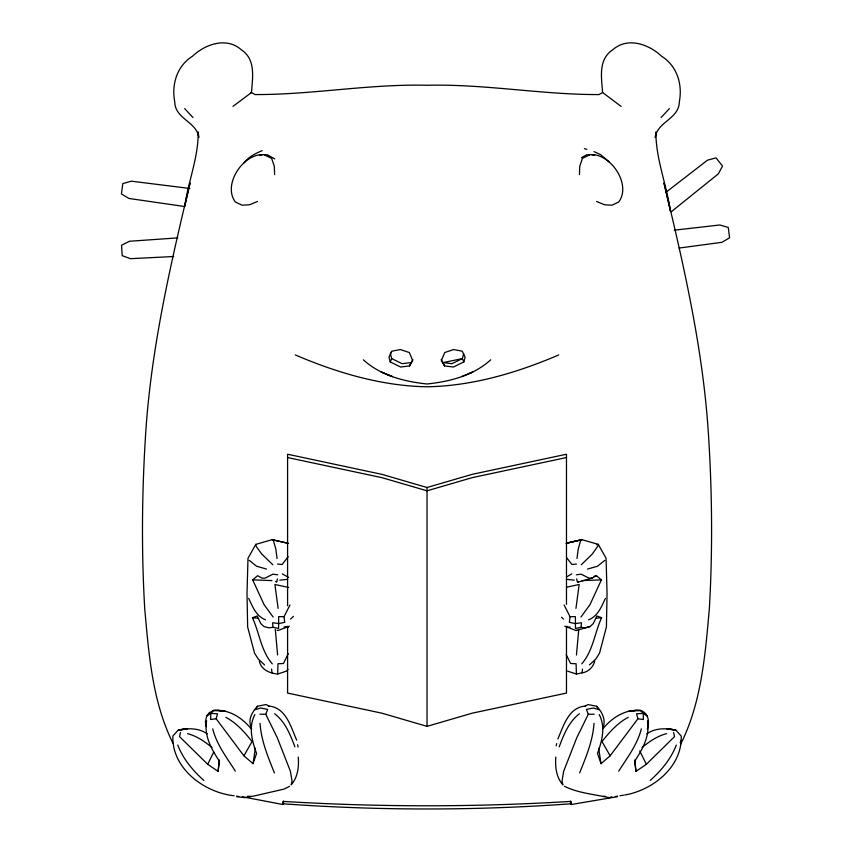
<?xml version="1.0" encoding="UTF-8"?>
<svg xmlns="http://www.w3.org/2000/svg" width="851" height="851" viewBox="0 0 851 851"><rect width="100%" height="100%" fill="white"/><g stroke="black" fill="none" stroke-linecap="round" stroke-linejoin="round"><path stroke-width="1.28" d="M566.479 604.423L566.479 454.232L472.199 474.337L427.032 487.506L427.032 726.35L472.199 713.181L566.479 693.076L566.479 626.251M617.432 796.696L571.415 804.472L570.564 803.812L570.564 801.153M555.809 757.028C555.033 766.804 556.203 777.24 562.905 784.909L562.022 781.165L563.66 771.261L576.755 737.785L588.275 714.319L586.445 709.426L593.264 708.011L598.934 709.67L596.562 706.245L588.03 704.543L585.201 706.075M579.457 174.636L579.733 166.296L582.424 158.403L589.945 154.691C610.465 152.808 631.825 184.539 618.73 201.974L612.018 205.187L604.582 204.783L596.562 201.496M576.446 654.993L578.776 629.293M206.623 720.861C203.836 735.732 211.569 749.284 219.398 761.23L218.079 771.368L207.708 764.315L179.54 736.604L180.497 732.466M259.332 661.089C261.023 669.716 269.767 673.322 277.649 674.035L277.979 663.748L283.468 663.503L288.276 653.579M575.957 608.38L579.159 584.477L566.66 587.211M218.079 771.368L219.271 759.996M184.773 205.974C188.316 181.252 198.538 157.031 198.166 131.948L198.751 137.543C197.262 122.097 174.891 118.778 174.774 102.046C171.37 84.589 176.838 66.006 192.528 56.187C205.346 44.156 226.419 36.667 241.237 49.709C256.151 59.485 252.502 77.696 251.47 92.504L254.992 94.567C312.349 94.769 369.472 83.823 427.032 85.27C484.591 83.823 541.715 94.769 599.072 94.567L602.593 92.504C601.561 77.696 597.902 59.485 612.826 49.709C627.644 36.667 648.717 44.156 661.535 56.187C677.226 66.006 682.693 84.589 679.289 102.046C679.172 118.778 656.802 122.097 655.313 137.543L655.898 131.948C655.727 158.722 666.663 184.561 670.343 210.984L663.982 182.922C683.651 264.884 702.703 347.548 708.287 431.893C712.149 490.782 712.766 549.895 709.33 608.816C705.224 654.749 701.575 702.469 680.609 744.348M570.042 616.677L575.404 616.635L575.457 628.41L581.01 627.347L581.51 622.719L575.223 623.592L569.351 622.326L570.042 616.677L564.085 604.987M594.009 723.382C592.881 740.7 586.041 757.018 579.637 772.931M567.66 671.162L576.414 674.035L582.063 672.833L582.488 669.088M576.989 558.533L578.233 548.991L580.52 540.981M603.316 726.86C605.88 719.031 601.87 711.766 596.562 706.245M206.314 726.69L205.421 721.85L206.633 716.191L210.825 713.383L217.516 713.787L216.143 718.755L243.918 755.805L253.013 763.677L255.396 748.242M647.303 729.105C649.856 722.308 648.558 712.723 640.558 710.489L635.474 710.319L633.357 711.053M277.383 578.882L276.883 581.552L276.32 582.244L275.671 581.361M556.203 745.87L556.682 743.583M184.88 205.878L190.081 182.922C170.413 264.884 151.361 347.548 145.776 431.893C141.915 490.782 141.298 549.895 144.734 608.816C148.84 654.313 152.34 701.607 172.934 743.168M463.646 353.814L462.37 358.601L463.827 361.93L453.423 367.015L444.594 365.93L441.361 360.579L444.743 352.516L453.743 349.538L462.242 351.197L465.103 357.143L463.827 361.93M594.732 661.089C593.317 667.067 588.254 672.109 582.063 672.833M242.312 796.749L282.638 804.472L283.106 801.397C378.865 807.237 475.198 807.237 570.957 801.397L571.415 804.472M641.356 728.86C637.346 744.668 627.272 757.645 618.709 771.166M253.013 763.677L256.576 753.475C252.077 741.03 248.215 727.031 254.874 714.532M298.254 757.028C299.031 766.804 297.861 777.24 291.159 784.909L292.042 781.165L290.404 771.261L277.309 737.785L265.789 714.319L267.618 709.426L260.8 708.011L255.13 709.67L257.502 706.245L266.033 704.543L268.863 706.075M680.183 742.625L681.013 740.487M559.213 746.774C563.777 734.626 568.776 721.903 579.414 713.744M557.884 738.913C563.543 725.86 568.628 707.107 585.648 706.032M564.724 626.187L576.063 630.527L590.094 626.517L593.232 623.645L596.891 615.986L601.614 617.72C594.583 632.984 593.147 650.643 581.776 663.854M390.237 361.93L388.96 357.143L391.822 351.197L400.321 349.538L409.32 352.516L412.703 360.579L409.469 365.93L400.64 367.015L390.237 361.93L391.694 358.601L390.418 353.814L391.566 351.442M409.469 365.93L412.863 359.399M289.978 604.987L284.021 616.677L284.713 622.326L278.83 623.592L272.554 622.719L273.054 627.347L278.607 628.41L278.66 616.635L284.021 616.677M676.311 745.04C670.96 758.986 661.238 770.58 650.228 780.441M593.955 576.297L596.423 575.691L601.391 579.861L589.998 604.625L580.967 617.028M207.708 764.315L213.761 751.976M605.38 598.381C601.412 606.731 597.955 616.177 588.52 619.847M288.489 543.332L272.15 539.672L255.8 544.363L256.236 546.416L261.704 553.98L272.82 564.766M243.918 755.805L252.045 741.583C244.673 732.158 236.567 723.052 225.866 717.329M255.8 544.363L248.003 558.235L247.003 593.615L247.652 626.974L254.545 653.174L258.31 659.11L264.608 664.939M257.502 706.245C252.726 711.51 248.269 718.138 250.588 725.573M576.68 578.882L577.18 581.552L577.733 582.244L578.393 581.361M599.189 714.532C605.848 727.031 601.987 741.03 597.487 753.475L601.051 763.677L610.146 755.805L637.92 718.755L636.548 713.787L643.239 713.383L647.43 716.191M288.138 556.767L282.138 564.468L277.532 564.064M206.633 716.191L209.186 712.766L213.505 710.489L218.59 710.319L220.707 711.053M669.397 108.62L661.11 117.544M288 669.29L286.404 671.162L277.649 674.035M244.152 162.764C248.673 156.818 255.46 153.457 262.182 150.627M251.226 728.839C241.918 717.51 228.717 708.957 213.505 710.489L210.825 713.383L210.644 719.499L216.143 718.755M602.838 728.839C612.146 717.51 625.347 708.957 640.558 710.489L643.239 713.383L643.42 719.499L637.92 718.755M647.441 720.861C650.228 735.732 642.494 749.284 634.665 761.23L635.984 771.368L646.356 764.315L674.524 736.604L673.567 732.466M589.456 664.939L595.753 659.11L599.519 653.174L606.412 626.974L607.061 593.615L606.061 558.235L598.264 544.363L581.914 539.672L566.83 543.044M290.563 619.049L293.478 616.369M581.244 564.766L592.36 553.98L598.593 545.002L598.264 544.363L596.583 544.693M490.697 359.824C473.454 375.578 449.722 381.61 427.032 383.982C404.342 381.61 380.61 375.578 363.366 359.824M273.097 617.028L264.065 604.625L252.673 579.861L257.64 575.691L262.065 578.159L265.193 578.063L272.958 574.18L277.703 574.797M671.354 211.686L718.34 173.859L722.52 166.083L716.063 157.892L707.532 160.158L666.035 192.23M604.774 560.383L597.498 566.234L587.594 569.042M282.638 804.472L283.5 803.812C378.929 810.695 475.135 810.695 570.564 803.812M642.111 747.476C649.398 741.508 657.291 736.041 666.546 733.647M232.993 106.375L251.47 92.504L250.417 93.099M571.776 573.882L566.692 576.85M628.187 717.329C617.496 723.052 609.39 732.158 602.019 741.583L610.146 755.805M596.423 575.691L591.998 578.159L577.733 582.244M581.446 157.722L586.711 154.797L589.339 154.871M646.803 733.849C655.376 727.807 666.376 727.935 676.162 730.424L681.194 736.072C682.459 766.751 652.738 790.334 624.634 795.015M289.585 786.335L284.138 789.079L254.204 795.951L244.865 797.653L236.631 796.696M277.171 630.197L278 630.527L289.34 626.187M558.735 354.952C517.153 372.727 472.55 386.014 427.032 386.78C381.514 386.014 336.911 372.727 295.329 354.952M469.529 373.376L472.869 372.004L461.625 376.61M257.502 201.496L249.471 204.783L242.046 205.187L235.333 201.974C222.239 184.539 243.599 152.808 264.118 154.691L271.639 158.403L274.33 166.296L274.607 174.636M576.063 630.527L576.893 630.197M611.752 796.749L609.273 797.695C594.296 794.355 578.372 793.132 564.479 786.335M272.288 663.854C260.917 650.643 259.481 632.984 252.449 617.72L257.172 615.986L260.832 623.645L263.97 626.517L268.831 627.804L273.054 627.347M590.094 626.517L585.233 627.804L581.01 627.347M566.479 457.54L472.199 477.645L427.032 490.814L381.865 477.645L287.585 457.54M207.25 733.849C198.698 727.839 187.667 727.882 177.902 730.424L172.87 736.072C171.711 768.496 204.24 792.568 234.089 795.759M187.497 728.754L177.902 730.424L182.816 729.094L186.486 729.179M615.326 796.504L617.645 796.132M619.975 795.759L623.475 795.196M679.077 248.066L721.967 242.301L729.573 237.812L728.286 227.462L719.808 224.983L674.215 230.196M576.361 574.797L581.095 574.18L588.871 578.063L591.998 578.159M410.927 362.6L402.097 363.696L391.694 358.601M279.766 580.148L287.649 579.318M596.455 618.188L601.614 617.72M576.521 564.064L571.925 564.468L566.713 557.82M177.838 237.876L129.437 241.258L121.565 245.248L122.182 255.662L130.48 258.683L173.7 256.523M566.872 627.219L570.096 626.996M628.708 711.202L640.558 710.489M603.061 796.408L605.348 796.302M582.116 580.595L601.391 579.861M259.47 155.02L262.097 154.946M264.725 154.871L267.352 154.797L274.724 158.892M588.275 714.319L594.158 714.18M667.578 729.179L671.248 729.094L676.162 730.424L666.567 728.754M259.906 714.18L265.789 714.319M591.966 154.946L594.594 155.02M252.673 579.861L271.948 580.595M247.567 796.249L251.002 796.408M213.505 710.489L225.355 711.202M283.968 626.996L287.191 627.219M252.449 617.72L257.608 618.188M566.415 579.318L574.297 580.148M189.869 188.465L131.32 181.178L122.821 183.582L121.427 193.922L128.99 198.474L184.795 206.548M236.418 796.132L238.737 796.504M268.416 706.032C285.915 707.224 290.808 726.775 296.659 740.136M285.904 626.804L288.372 627.24M266.469 569.042L256.566 566.234L249.29 560.383M288.659 587.488L274.905 584.477L278.107 608.38M287.681 543.289L272.15 539.672L272.841 539.853M584.392 148.702L586.892 149.34M427.032 487.506L381.865 474.337L287.585 454.232L287.585 605.742M427.032 726.35L381.865 713.181L287.585 693.076L287.585 626.251M187.518 733.647C196.772 736.041 204.666 741.508 211.952 747.476M288.446 577.329L282.287 573.882M594.051 151.627L600.657 154.691L609.114 161.871M265.544 619.847C256.108 616.177 252.651 606.731 248.683 598.381M621.07 106.375L602.593 92.504M561.554 617.262L563.5 619.049M274.65 713.744C285.287 721.903 290.287 734.626 294.85 746.774M192.954 117.544L184.667 108.62M203.836 780.441C192.815 770.58 183.103 758.986 177.753 745.04M235.355 771.166C226.791 757.645 216.718 744.668 212.707 728.86M441.201 359.399L444.594 365.93M283.106 803.078L283.5 803.812L283.5 801.153M639.75 750.859L646.356 764.315M274.426 772.931C268.022 757.018 261.183 740.7 260.055 723.382M273.543 540.981L275.82 548.991L277.075 558.533M566.266 654.781L570.596 663.503L576.084 663.748L576.414 674.035M250.747 726.86L251.566 729.073M297.616 744.721L298.095 747.018M598.668 748.242L601.051 763.677M275.288 629.293L277.617 654.993M271.575 669.088L272.001 672.833M634.793 759.996L635.984 771.368M462.37 358.601L451.966 363.696L443.137 362.6L462.37 358.601M581.914 539.672L566.277 543.31L581.914 539.672M392.439 376.61L381.195 372.004L392.439 376.61"/></g></svg>
